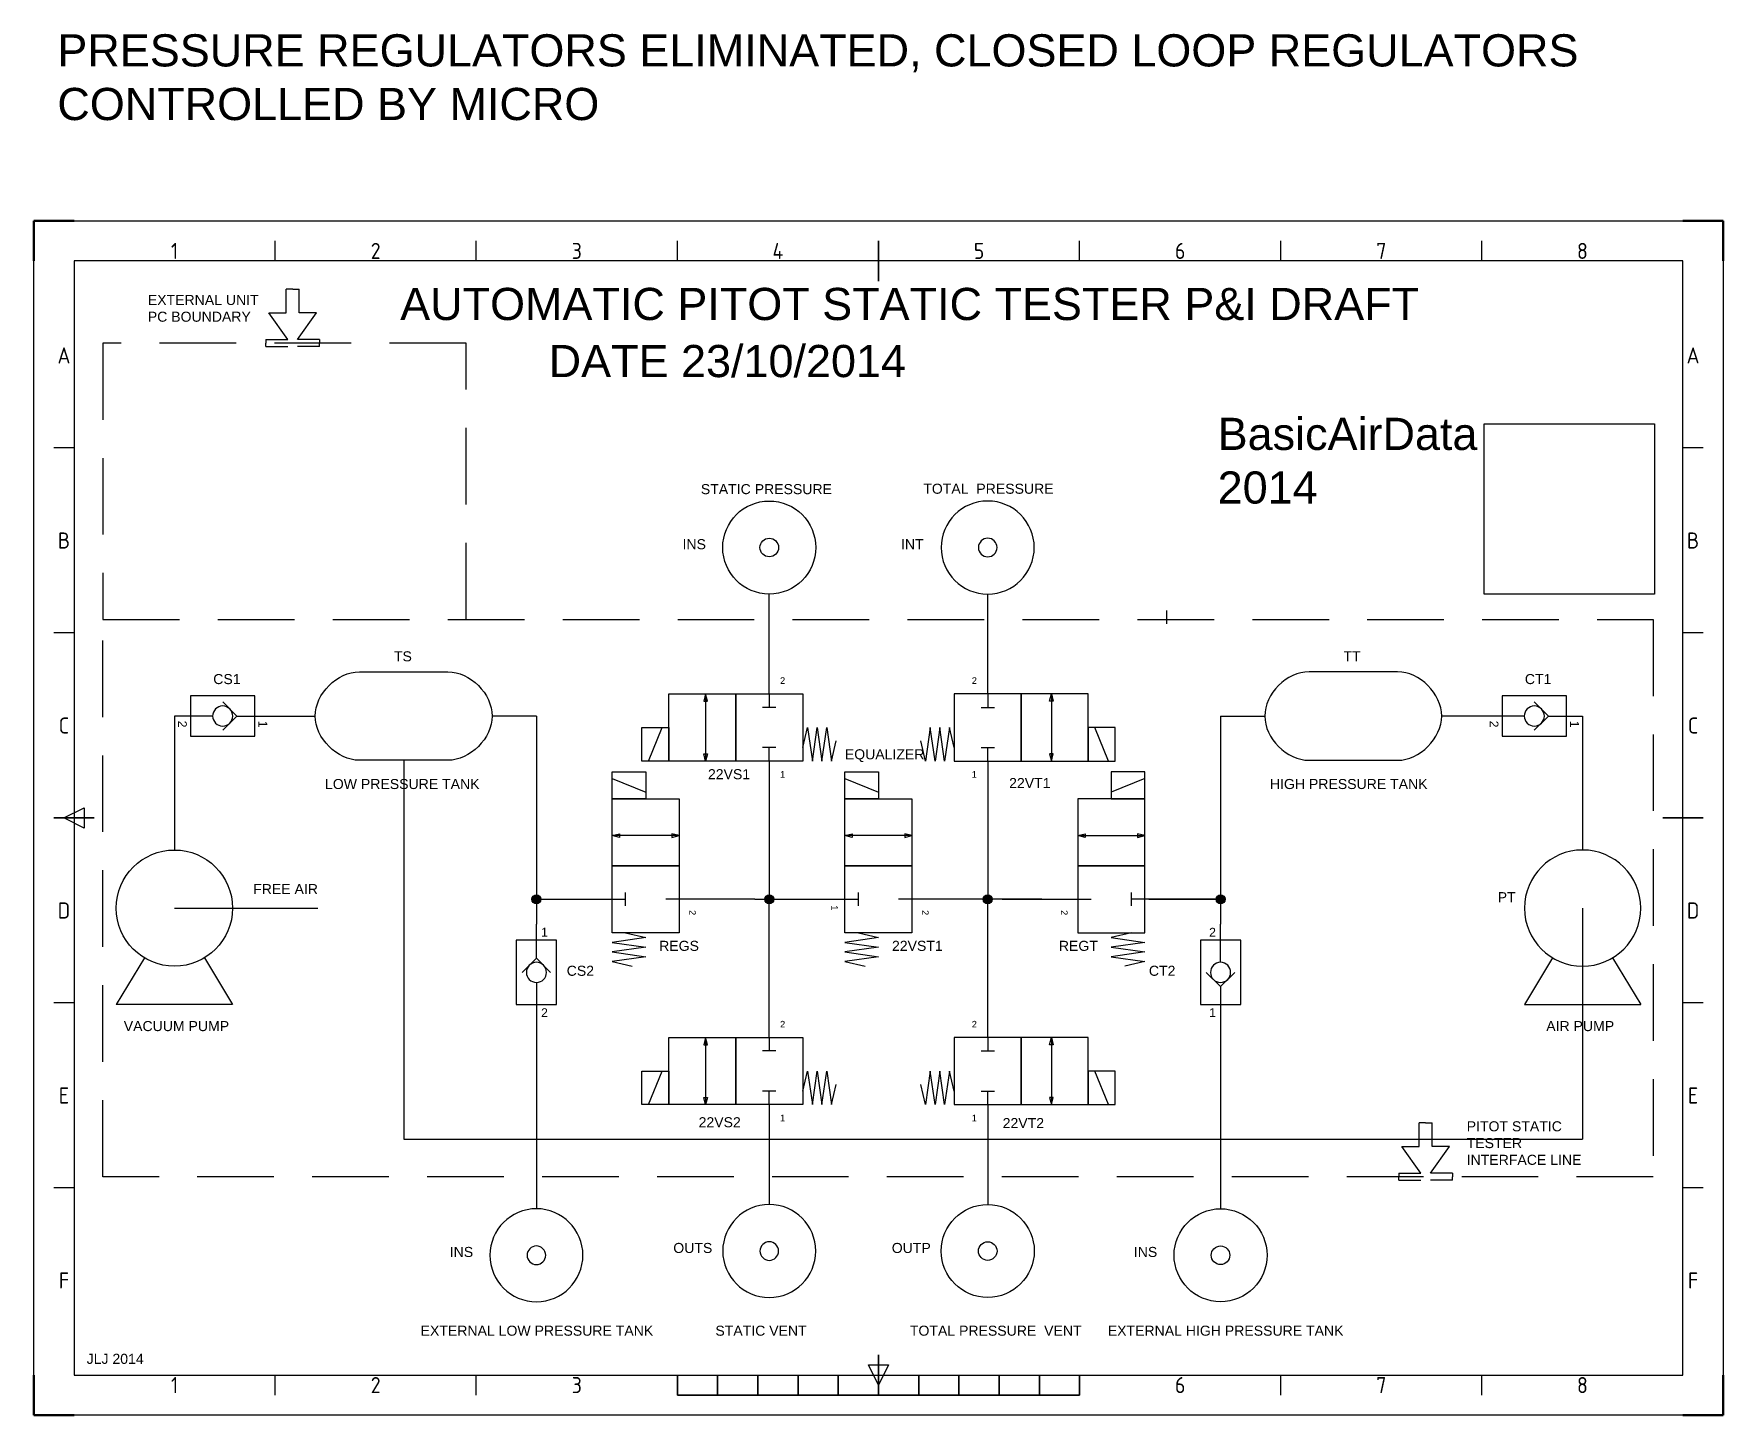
# Model space of a CAD drawing. Header units: millimetres. Extents: x 2288 to 4012, y 485 to 1029.
# Drawn here: x 3592.4 to 4012.4, y 484.7 to 828.2 of the extents above; entities that cross this region are included whole.
import ezdxf
from ezdxf.enums import TextEntityAlignment as Align

# ---------------------------------------------------------------- set-up
doc = ezdxf.new("R2010")
doc.units = ezdxf.units.MM
doc.linetypes.add('HIDDEN', pattern=[9.525, 6.35, -3.175])
doc.layers.add('1-TEXTS', color=2, linetype='Continuous')
doc.layers.add('ID', color=80, linetype='Continuous')
for name, color, linetype, lineweight in [('AM_BOR', 7, 'Continuous', 50), ('INSTRUMENTS', 4, 'Continuous', 25), ('TAG', 1, 'Continuous', 25)]:
    doc.layers.add(name, color=color, linetype=linetype, lineweight=lineweight)
doc.styles.add('ACISOTS', font='isocp.shx')
doc.styles.get("Standard").update_dxf_attribs({"font": 'arial.ttf'})
picture_1 = doc.add_image_def('image1.png', size_in_pixel=(200, 200))

# ---------------------------------------------------------------- blocks, each defined once
blk = doc.blocks.new('ISO_A3')
for p, q in [((410, 287), (10, 287)), ((10, 287), (10, 10)), ((410, 10), (410, 287)), ((10, 10), (410, 10))]:
    blk.add_line(p, q)
at = {"layer": 'AM_BOR'}
for p, q in [((10, 297), (0, 297)), ((0, 297), (0, 287)), ((420, 297), (410, 297)), ((420, 287), (420, 297)), ((0, 0), (0, 10)), ((420, 0), (420, 10)), ((0, 0), (10, 0)), ((420, 0), (410, 0))]:
    blk.add_line(p, q, dxfattribs=at)
at = {"layer": 'AM_BOR', "color": 1, "lineweight": 25}
for p, q in [((0, 297), (420, 297)), ((0, 0), (0, 297)), ((420, 297), (420, 0)), ((60, 287), (60, 292)), ((110, 287), (110, 292)), ((160, 287), (160, 292)), ((260, 287), (260, 292)), ((310, 287), (310, 292)), ((360, 287), (360, 292)), ((10, 240.5), (5, 240.5)), ((415, 240.5), (410, 240.5)), ((10, 194.5), (5, 194.5)), ((415, 194.5), (410, 194.5)), ((7.5, 148.5), (12.5, 151)), ((12.5, 146), (7.5, 148.5)), ((12.5, 151), (12.5, 146)), ((10, 102.5), (5, 102.5)), ((415, 102.5), (410, 102.5)), ((10, 56.5), (5, 56.5)), ((415, 56.5), (410, 56.5)), ((60, 5), (60, 10)), ((110, 5), (110, 10)), ((210, 7.5), (207.5, 12.5)), ((207.5, 12.5), (212.5, 12.5)), ((212.5, 12.5), (210, 7.5)), ((310, 5), (310, 10)), ((360, 5), (360, 10)), ((420, 0), (0, 0))]:
    blk.add_line(p, q, dxfattribs=at)
at = {"layer": 'AM_BOR', "color": 2, "lineweight": 35}
for p, q in [((210, 282), (210, 292)), ((5, 148.5), (15, 148.5)), ((405, 148.5), (415, 148.5)), ((210, 5), (210, 15)), ((160, 5), (160, 10)), ((170, 5), (170, 10)), ((180, 5), (180, 10)), ((190, 5), (190, 10)), ((200, 5), (200, 10)), ((220, 5), (220, 10)), ((230, 5), (230, 10)), ((240, 5), (240, 10)), ((250, 5), (250, 10)), ((260, 5), (260, 10)), ((160, 5), (260, 5))]:
    blk.add_line(p, q, dxfattribs=at)
at = {"layer": 'AM_BOR', "color": 1, "lineweight": 25, "style": 'ACISOTS'}
for s, p in [('1', (35, 289.5)), ('2', (85, 289.5)), ('3', (135, 289.5)), ('4', (185, 289.5)), ('5', (235, 289.5)), ('6', (285, 289.5)), ('7', (335, 289.5)), ('8', (385, 289.5)), ('A', (7.5, 263.5)), ('A', (412.5, 263.5)), ('B', (7.5, 217.5)), ('B', (412.5, 217.5)), ('C', (7.5, 171.5)), ('C', (412.5, 171.5)), ('D', (7.5, 125.5)), ('D', (412.5, 125.5)), ('E', (7.5, 79.5)), ('E', (412.5, 79.5)), ('F', (7.5, 33.5)), ('F', (412.5, 33.5)), ('1', (35, 7.5)), ('2', (85, 7.5)), ('3', (135, 7.5)), ('6', (285, 7.5)), ('7', (335, 7.5)), ('8', (385, 7.5))]:
    blk.add_text(s, height=4, dxfattribs=at).set_placement(p, align=Align.MIDDLE)

msp = doc.modelspace()

# ---------------------------------------------------------------- hatches: boundary and pattern name
h = msp.add_hatch(color=256)
h.dxf.hatch_style = 1
h.paths.add_polyline_path([(3717.34, 614.11, 0.414214), (3716.23, 613, 0.414214), (3717.34, 611.88)])
h.paths.add_polyline_path([(3717.34, 614.11), (3717.34, 613), (3718.46, 613, 0.414214)])
h.paths.add_polyline_path([(3718.46, 613), (3717.34, 613), (3717.34, 611.88, 0.414214)])
h = msp.add_hatch(color=256)
h.dxf.hatch_style = 1
h.paths.add_polyline_path([(3775.22, 614.11, 0.414214), (3774.11, 613, 0.414214), (3775.22, 611.88)])
h.paths.add_polyline_path([(3775.22, 614.11), (3775.22, 613), (3776.34, 613, 0.414214)])
h.paths.add_polyline_path([(3776.34, 613), (3775.22, 613), (3775.22, 611.88, 0.414214)])
h = msp.add_hatch(color=256)
h.dxf.hatch_style = 1
h.paths.add_polyline_path([(3829.54, 614.11, 0.414214), (3828.42, 613, 0.414214), (3829.54, 611.88)])
h.paths.add_polyline_path([(3829.54, 614.11), (3829.54, 613), (3830.66, 613, 0.414214)])
h.paths.add_polyline_path([(3830.66, 613), (3829.54, 613), (3829.54, 611.88, 0.414214)])
h = msp.add_hatch(color=256)
h.dxf.hatch_style = 1
h.paths.add_polyline_path([(3887.42, 614.11, 0.414214), (3886.3, 613, 0.414214), (3887.42, 611.88)])
h.paths.add_polyline_path([(3887.42, 614.11), (3887.42, 613), (3888.54, 613, 0.414214)])
h.paths.add_polyline_path([(3888.54, 613), (3887.42, 613), (3887.42, 611.88, 0.414214)])

# ---------------------------------------------------------------- linework, layer by layer
for p, q in [((3655.12, 758.82), (3655.12, 764.7)), ((3656.75, 764.7), (3655.12, 764.7)), ((3656.75, 764.7), (3658.38, 764.7)), ((3658.38, 758.82), (3658.38, 764.7)), ((3655.54, 752.15), (3650.8, 758.82)), ((3650.8, 758.82), (3655.12, 758.82)), ((3657.96, 752.15), (3662.7, 758.82)), ((3662.7, 758.82), (3658.38, 758.82)), ((3650.07, 752.15), (3655.54, 752.15)), ((3650.07, 752.15), (3650.07, 751.29)), ((3663.43, 752.15), (3657.96, 752.15)), ((3663.43, 752.15), (3663.43, 751.29)), ((3650.07, 750.43), (3650.07, 751.29)), ((3650.07, 750.43), (3655.54, 750.43)), ((3663.43, 750.43), (3657.96, 750.43)), ((3663.43, 750.43), (3663.43, 751.29)), ((3775.22, 664.05), (3775.22, 688.9)), ((3829.54, 664.05), (3829.54, 688.9)), ((3673.34, 669.56), (3695.34, 669.56)), ((3931.42, 669.56), (3909.42, 669.56)), ((3627.34, 658.56), (3627.34, 625.25)), ((3717.34, 658.56), (3717.34, 606.82)), ((3887.42, 658.56), (3887.42, 606.82)), ((3977.42, 658.56), (3977.42, 625.25)), ((3684.34, 647.56), (3684.34, 553.32)), ((3775.22, 647.38), (3775.22, 613)), ((3829.54, 647.38), (3829.54, 613)), ((3627.34, 610.8), (3663, 610.8)), ((3717.34, 613), (3736.17, 613)), ((3717.34, 613), (3736.17, 613)), ((3771.66, 613), (3752.83, 613)), ((3771.66, 613), (3775.22, 613)), ((3775.22, 613), (3794.05, 613)), ((3775.22, 613), (3794.05, 613)), ((3775.22, 578.61), (3775.22, 613)), ((3829.54, 613), (3810.71, 613)), ((3829.54, 578.61), (3829.54, 613)), ((3842.98, 613), (3829.54, 613)), ((3833.11, 613), (3851.93, 613)), ((3887.42, 613), (3868.6, 613)), ((3887.42, 613), (3868.6, 613)), ((3877.98, 613), (3887.42, 613)), ((3977.42, 610.8), (3977.42, 553.32)), ((3619.88, 598.42), (3612.89, 586.82)), ((3634.8, 598.42), (3641.79, 586.82)), ((3969.96, 598.42), (3962.97, 586.82)), ((3984.88, 598.42), (3991.87, 586.82)), ((3641.79, 586.82), (3612.89, 586.82)), ((3962.97, 586.82), (3991.87, 586.82)), ((3717.34, 582.82), (3717.34, 536.05)), ((3887.42, 582.82), (3887.42, 536.05)), ((3775.22, 561.95), (3775.22, 537.09)), ((3829.54, 561.95), (3829.54, 537.09)), ((3936.78, 551.54), (3936.78, 557.42)), ((3938.41, 557.42), (3936.78, 557.42)), ((3938.41, 557.42), (3940.04, 557.42)), ((3940.04, 551.54), (3940.04, 557.42)), ((3684.34, 553.32), (3977.42, 553.32)), ((3937.2, 544.87), (3932.46, 551.54)), ((3932.46, 551.54), (3936.78, 551.54)), ((3939.62, 544.87), (3944.36, 551.54)), ((3944.36, 551.54), (3940.04, 551.54)), ((3931.73, 544.87), (3937.2, 544.87)), ((3931.73, 544.87), (3931.73, 544.01)), ((3931.73, 543.15), (3931.73, 544.01)), ((3931.73, 543.15), (3937.2, 543.15)), ((3945.09, 544.87), (3939.62, 544.87)), ((3945.09, 543.15), (3939.62, 543.15)), ((3945.09, 544.87), (3945.09, 544.01)), ((3945.09, 543.15), (3945.09, 544.01))]:
    msp.add_line(p, q)
at = {"linetype": 'HIDDEN', "ltscale": 3}
for points in [[(3609.58, 682.58), (3699.84, 682.58), (3699.84, 751.29), (3609.58, 751.29)], [(3609.58, 682.58), (3994.99, 682.58), (3994.99, 544.01), (3609.58, 544.01)]]:
    msp.add_lwpolyline(points, close=True, dxfattribs=at)
for points in [[(3750.23, 664.05), (3766.89, 664.05), (3766.89, 647.38), (3750.23, 647.38)], [(3759.39, 664.05), (3758.94, 662.25), (3759.84, 662.25)], [(3766.89, 664.05), (3783.56, 664.05), (3783.56, 647.38), (3766.89, 647.38)], [(3837.87, 664.05), (3821.21, 664.05), (3821.21, 647.38), (3837.87, 647.38)], [(3854.54, 664.05), (3837.87, 664.05), (3837.87, 647.38), (3854.54, 647.38)], [(3845.37, 664.05), (3845.82, 662.25), (3844.92, 662.25)], [(3631.34, 663.56), (3631.34, 653.56), (3647.34, 653.56), (3647.34, 663.56)], [(3957.42, 663.56), (3957.42, 653.56), (3973.42, 653.56), (3973.42, 663.56)], [(3743.56, 655.72), (3750.23, 655.72), (3750.23, 647.38), (3743.56, 647.38)], [(3861.2, 655.72), (3854.54, 655.72), (3854.54, 647.38), (3861.2, 647.38)], [(3759.39, 647.38), (3758.94, 649.18), (3759.84, 649.18)], [(3845.37, 647.38), (3845.82, 649.18), (3844.92, 649.18)], [(3744.5, 644.66), (3744.5, 638), (3736.17, 638), (3736.17, 644.66)], [(3802.38, 644.66), (3802.38, 638), (3794.05, 638), (3794.05, 644.66)], [(3860.26, 644.66), (3860.26, 638), (3868.6, 638), (3868.6, 644.66)], [(3752.83, 638), (3752.83, 621.33), (3736.17, 621.33), (3736.17, 638)], [(3810.71, 638), (3810.71, 621.33), (3794.05, 621.33), (3794.05, 638)], [(3851.93, 638), (3851.93, 621.33), (3868.6, 621.33), (3868.6, 638)], [(3736.17, 628.83), (3737.97, 629.28), (3737.97, 628.38)], [(3752.83, 628.83), (3751.03, 629.28), (3751.03, 628.38)], [(3794.05, 628.83), (3795.85, 629.28), (3795.85, 628.38)], [(3810.71, 628.83), (3808.91, 629.28), (3808.91, 628.38)], [(3851.93, 628.83), (3853.73, 629.28), (3853.73, 628.38)], [(3868.6, 628.83), (3866.8, 629.28), (3866.8, 628.38)], [(3752.83, 621.33), (3752.83, 604.67), (3736.17, 604.67), (3736.17, 621.33)], [(3810.71, 621.33), (3810.71, 604.67), (3794.05, 604.67), (3794.05, 621.33)], [(3851.93, 621.33), (3851.93, 604.67), (3868.6, 604.67), (3868.6, 621.33)], [(3712.34, 586.82), (3722.34, 586.82), (3722.34, 602.82), (3712.34, 602.82)], [(3892.42, 602.82), (3882.42, 602.82), (3882.42, 586.82), (3892.42, 586.82)], [(3750.23, 578.61), (3766.89, 578.61), (3766.89, 561.95), (3750.23, 561.95)], [(3759.39, 578.61), (3758.94, 576.81), (3759.84, 576.81)], [(3766.89, 578.61), (3783.56, 578.61), (3783.56, 561.95), (3766.89, 561.95)], [(3837.87, 578.61), (3821.21, 578.61), (3821.21, 561.95), (3837.87, 561.95)], [(3854.54, 578.61), (3837.87, 578.61), (3837.87, 561.95), (3854.54, 561.95)], [(3845.37, 578.61), (3845.82, 576.81), (3844.92, 576.81)], [(3743.56, 570.28), (3750.23, 570.28), (3750.23, 561.95), (3743.56, 561.95)], [(3861.2, 570.28), (3854.54, 570.28), (3854.54, 561.95), (3861.2, 561.95)], [(3759.39, 561.95), (3758.94, 563.75), (3759.84, 563.75)], [(3845.37, 561.95), (3845.82, 563.75), (3844.92, 563.75)]]:
    msp.add_lwpolyline(points, close=True)
for points in [[(3759.39, 664.05), (3759.39, 647.38)], [(3775.22, 664.05), (3775.22, 660.72)], [(3829.54, 664.05), (3829.54, 660.72)], [(3845.37, 664.05), (3845.37, 647.38)], [(3639.34, 662.1), (3642.88, 658.56), (3639.34, 655.02)], [(3776.89, 660.72), (3773.56, 660.72)], [(3827.87, 660.72), (3831.2, 660.72)], [(3965.42, 662.1), (3968.96, 658.56), (3965.42, 655.02)], [(3636.84, 658.56), (3627.34, 658.56)], [(3642.88, 658.56), (3651.34, 658.56)], [(3651.34, 658.56), (3662.34, 658.56)], [(3717.34, 658.56), (3706.34, 658.56)], [(3745.22, 647.38), (3748.56, 655.72)], [(3783.56, 650.71), (3784.75, 655.72), (3785.94, 647.38), (3787.13, 655.72), (3788.32, 647.38), (3789.51, 655.72), (3790.7, 647.38), (3791.89, 652.39), (3791.89, 652.39)], [(3821.21, 650.71), (3820.01, 655.72), (3818.82, 647.38), (3817.63, 655.72), (3816.44, 647.38), (3815.25, 655.72), (3814.06, 647.38), (3812.87, 652.39), (3812.87, 652.39)], [(3859.54, 647.38), (3856.2, 655.72)], [(3887.42, 658.56), (3898.42, 658.56)], [(3953.42, 658.56), (3942.42, 658.56)], [(3962.92, 658.56), (3953.42, 658.56)], [(3968.96, 658.56), (3977.42, 658.56)], [(3776.89, 650.71), (3773.56, 650.71)], [(3775.22, 647.38), (3775.22, 650.71)], [(3827.87, 650.71), (3831.2, 650.71)], [(3829.54, 647.38), (3829.54, 650.71)], [(3736.17, 643), (3744.5, 639.66)], [(3794.05, 643), (3802.38, 639.66)], [(3868.6, 643), (3860.26, 639.66)], [(3752.83, 628.83), (3736.17, 628.83)], [(3810.71, 628.83), (3794.05, 628.83)], [(3851.93, 628.83), (3868.6, 628.83)], [(3739.5, 611.33), (3739.5, 614.66)], [(3797.38, 611.33), (3797.38, 614.66)], [(3865.27, 611.33), (3865.27, 614.66)], [(3736.17, 613), (3739.5, 613)], [(3752.83, 613), (3749.5, 613)], [(3794.05, 613), (3797.38, 613)], [(3810.71, 613), (3807.38, 613)], [(3851.93, 613), (3855.26, 613)], [(3868.6, 613), (3865.27, 613)], [(3869.58, 613), (3877.98, 613)], [(3717.34, 598.36), (3717.34, 606.82)], [(3887.42, 597.32), (3887.42, 606.82)], [(3739.5, 604.67), (3744.5, 603.47), (3736.17, 602.28), (3744.5, 601.09), (3736.17, 599.9), (3744.5, 598.71), (3736.17, 597.52), (3741.17, 596.33), (3741.17, 596.33)], [(3797.38, 604.67), (3802.38, 603.47), (3794.05, 602.28), (3802.38, 601.09), (3794.05, 599.9), (3802.38, 598.71), (3794.05, 597.52), (3799.05, 596.33), (3799.05, 596.33)], [(3865.27, 604.67), (3860.26, 603.47), (3868.6, 602.28), (3860.26, 601.09), (3868.6, 599.9), (3860.26, 598.71), (3868.6, 597.52), (3863.59, 596.33), (3863.59, 596.33)], [(3713.8, 594.82), (3717.34, 598.36), (3720.88, 594.82)], [(3717.34, 592.32), (3717.34, 582.82)], [(3890.96, 594.82), (3887.42, 591.28), (3883.88, 594.82)], [(3887.42, 591.28), (3887.42, 582.82)], [(3759.39, 578.61), (3759.39, 561.95)], [(3775.22, 578.61), (3775.22, 575.28)], [(3829.54, 578.61), (3829.54, 575.28)], [(3845.37, 578.61), (3845.37, 561.95)], [(3776.89, 575.28), (3773.56, 575.28)], [(3827.87, 575.28), (3831.2, 575.28)], [(3745.22, 561.95), (3748.56, 570.28)], [(3783.56, 565.28), (3784.75, 570.28), (3785.94, 561.95), (3787.13, 570.28), (3788.32, 561.95), (3789.51, 570.28), (3790.7, 561.95), (3791.89, 566.95), (3791.89, 566.95)], [(3821.21, 565.28), (3820.01, 570.28), (3818.82, 561.95), (3817.63, 570.28), (3816.44, 561.95), (3815.25, 570.28), (3814.06, 561.95), (3812.87, 566.95), (3812.87, 566.95)], [(3859.54, 561.95), (3856.2, 570.28)], [(3776.89, 565.28), (3773.56, 565.28)], [(3775.22, 561.95), (3775.22, 565.28)], [(3827.87, 565.28), (3831.2, 565.28)], [(3829.54, 561.95), (3829.54, 565.28)]]:
    msp.add_lwpolyline(points)
for centre in [(3717.34, 613), (3775.22, 613), (3829.54, 613), (3887.42, 613)]:
    msp.add_circle(centre, 1.12)
for centre, major_axis in [((3775.22, 700.46), (11.56, 0)), ((3775.22, 700.46), (2.31, 0)), ((3627.34, 610.8), (14.45, 0)), ((3829.54, 525.53), (-11.56, 0)), ((3887.42, 524.49), (-11.56, 0)), ((3829.54, 525.53), (-2.31, 0)), ((3887.42, 524.49), (-2.31, 0))]:
    msp.add_ellipse(centre, major_axis=major_axis, ratio=1)
at = {"extrusion": (0, 0, -1)}
for centre, major_axis in [((3829.54, 700.46), (-11.56, 0)), ((3829.54, 700.46), (-2.31, 0)), ((3639.34, 658.56), (0, -2.5)), ((3965.42, 658.56), (0, -2.5)), ((3977.42, 610.8), (-14.45, 0)), ((3717.34, 594.82), (2.5, 0)), ((3887.42, 594.82), (-2.5, 0)), ((3717.34, 524.49), (11.56, 0)), ((3775.22, 525.53), (11.56, 0)), ((3717.34, 524.49), (2.31, 0)), ((3775.22, 525.53), (2.31, 0))]:
    msp.add_ellipse(centre, major_axis=major_axis, ratio=1, dxfattribs=at)
for points in [[(3662.34, 658.56), (3662.34, 664.06), (3667.84, 669.56), (3673.34, 669.56)], [(3695.34, 669.56), (3700.84, 669.56), (3706.34, 664.06), (3706.34, 658.56)], [(3909.42, 669.56), (3903.92, 669.56), (3898.42, 664.06), (3898.42, 658.56)], [(3942.42, 658.56), (3942.42, 664.06), (3936.92, 669.56), (3931.42, 669.56)], [(3673.34, 647.56), (3667.84, 647.56), (3662.34, 653.06), (3662.34, 658.56)], [(3706.34, 658.56), (3706.34, 653.06), (3700.84, 647.56), (3695.34, 647.56)], [(3898.42, 658.56), (3898.42, 653.06), (3903.92, 647.56), (3909.42, 647.56)], [(3931.42, 647.56), (3936.92, 647.56), (3942.42, 653.06), (3942.42, 658.56)], [(3695.34, 647.56), (3689.84, 647.56), (3678.84, 647.56), (3673.34, 647.56)], [(3909.42, 647.56), (3914.92, 647.56), (3925.92, 647.56), (3931.42, 647.56)]]:
    msp.add_open_spline(points, degree=3)
at = {"layer": 'INSTRUMENTS'}
msp.add_line((3873.98, 684.79), (3873.98, 681.47), dxfattribs=at)

# ---------------------------------------------------------------- block references
at = {"lineweight": 0}
msp.add_blockref('ISO_A3', (3592.38, 484.71), dxfattribs=at)

# ---------------------------------------------------------------- texts
at = {"layer": '1-TEXTS'}
for s, height, p in [('2', 1.64, (3778.55, 667.39)), ('2', 1.64, (3826.21, 667.39)), ('1', 1.64, (3778.55, 644.05)), ('1', 1.64, (3826.21, 644.05)), ('1', 2.19, (3719.34, 604.82)), ('2', 2.19, (3885.42, 604.82)), ('2', 2.19, (3719.34, 584.82)), ('1', 2.19, (3885.42, 584.82)), ('2', 1.64, (3778.55, 581.95)), ('2', 1.64, (3826.21, 581.95)), ('1', 1.64, (3778.55, 558.62)), ('1', 1.64, (3826.21, 558.62))]:
    msp.add_text(s, height=height, dxfattribs=at).set_placement(p, align=Align.MIDDLE)
for s, height, p in [('2', 2.19, (3629.34, 656.56)), ('1', 2.19, (3649.34, 656.56)), ('2', 2.19, (3955.42, 656.56)), ('1', 2.19, (3975.42, 656.56)), ('2', 1.64, (3756.17, 609.67)), ('1', 1.64, (3791.47, 610.88)), ('2', 1.64, (3814.05, 609.67)), ('2', 1.64, (3848.59, 609.67))]:
    msp.add_text(s, height=height, rotation=270, dxfattribs=at).set_placement(p, align=Align.MIDDLE)
at = {"layer": 'ID'}
for s, width, insert, char_height, attachment_point in [('\\A1;PRESSURE REGULATORS ELIMINATED, CLOSED LOOP REGULATORS CONTROLLED BY MICRO', 436.7772, (3598.24, 828.08), 8, 1), ('AUTOMATIC PITOT STATIC TESTER P&I DRAFT', 281.9188, (3683.47, 765.02), 8, 1), ('EXTERNAL UNIT\\PPC BOUNDARY', 29.9685, (3620.73, 763.27), 2.5, 1), ('DATE 23/10/2014', 100.9828, (3720.38, 750.83), 8, 1), ('BasicAirData\\P2014', 124.733, (3886.7, 732.72), 8, 1), ('STATIC PRESSURE', 40.4519, (3758.22, 716.23), 2.5, 1), ('TOTAL  PRESSURE', 40.4519, (3813.51, 716.33), 2.5, 1), ('EQUALIZER', 16.2453, (3794.02, 650.3), 2.5, 1), ('LOW PRESSURE TANK', 40.3683, (3664.78, 642.91), 2.5, 1), ('HIGH PRESSURE TANK', 40.3683, (3899.69, 642.91), 2.5, 1), ('FREE AIR', 17.2661, (3646.92, 616.79), 2.5, 1), (' VACUUM PUMP', 34.0951, (3613.78, 582.72), 2.5, 1), ('AIR PUMP', 18.4801, (3968.39, 582.72), 2.5, 1), ('PITOT STATIC TESTER INTERFACE LINE', 29.9685, (3948.61, 557.8), 2.5, 1), ('EXTERNAL LOW PRESSURE TANK ', 59.4373, (3688.55, 506.98), 2.5, 1), ('STATIC VENT', 30.4462, (3761.83, 506.98), 2.5, 1), ('TOTAL PRESSURE  VENT', 47.7818, (3810.18, 506.98), 2.5, 1), ('EXTERNAL HIGH PRESSURE TANK', 59.4373, (3917.98, 506.98), 2.5, 3), ('JLJ 2014', 15.9734, (3619.7, 499.98), 2.5, 3)]:
    msp.add_mtext_dynamic_manual_height_columns(s, width=width, gutter_width=12.5, heights=[0], dxfattribs=dict(at, insert=insert, char_height=char_height, attachment_point=attachment_point))
at = {"layer": 'TAG', "char_height": 2.5}
for s, insert, attachment_point in [('INS', (3753.67, 702.54), 1), ('INT', (3807.98, 702.54), 1), ('TS', (3681.91, 674.66), 1), ('TT', (3917.99, 674.66), 1), ('CS1', (3637, 669), 1), ('CT1', (3963.07, 669), 1), ('22VS1', (3759.98, 645.35), 1), ('22VT1', (3834.86, 643.15), 1), ('PT', (3956.32, 614.77), 1), ('REGS', (3747.85, 602.67), 1), ('22VST1', (3805.73, 602.67), 1), ('REGT', (3856.92, 602.67), 3), ('CS2', (3724.87, 596.47), 1), ('CT2', (3869.6, 596.47), 1), ('22VS2', (3757.66, 558.81), 1), ('22VT2', (3833.25, 558.6), 1), ('INS', (3695.79, 526.56), 1), ('OUTS', (3751.37, 527.55), 1), ('OUTP', (3805.68, 527.55), 1), ('INS', (3865.86, 526.56), 1)]:
    msp.add_mtext_dynamic_manual_height_columns(s, width=6.6138, gutter_width=12.5, heights=[0], dxfattribs=dict(at, insert=insert, attachment_point=attachment_point))

# ---------------------------------------------------------------- pictures from other files: only their frames are drawn
image = msp.add_image(picture_1, insert=(3952.92, 688.86), size_in_units=(42.34, 42.34))
image.dxf.flags = 7

doc.saveas('drawing.dxf')
